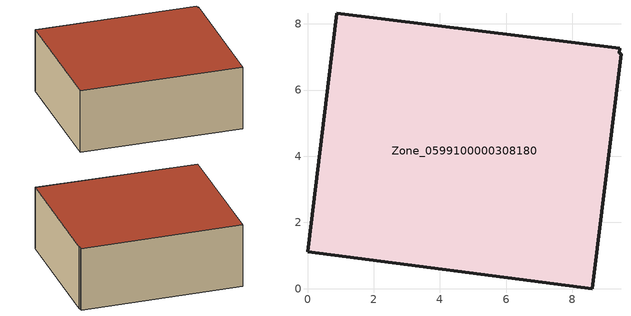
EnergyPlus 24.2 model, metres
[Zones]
Zone_0599100000308180
 floor ground (C_G): 9.44,7.27 9.42,7.11 9.47,7.1 8.6,0 0,1.12 0.88,8.32 z0
 wall outside (C_F): 9.44,7.27 0.88,8.32 0,1.12 8.6,0 9.47,7.1 9.42,7.11 9.44,7.27 z0:3.49
 roof outside (C_R): 9.42,7.11 9.44,7.27 0.88,8.32 0,1.12 8.6,0 9.47,7.1 z3.49
[BUILDING]
Pand.0599100000308180: North Axis=0; Terrain=City; Loads Convergence Tolerance Value=0.04; Temperature Convergence Tolerance Value=0.4; Solar Distribution=FullExterior; Maximum Number of Warmup Days=25; Minimum Number of Warmup Days=1
[Site:Location]
Rotterdam.The.Hague.AP_ZH_NLD Design_Conditions: Latitude=51.96; Longitude=4.45; Time Zone=1; Elevation=-4.5
[SITE:GROUNDTEMPERATURE:BUILDINGSURFACE]
18, 18, 18, 18, 18, 18, 18, 18, 18, 18, 18, 18
[MATERIAL] Thermal Absorptance=0.9; Solar Absorptance=0.7; Visible Absorptance=0.7
Name | Roughness | Thickness | Conductivity | Density | Specific Heat
G.TC.1946-1964 | MediumSmooth | 0.15 | 1 | 540 | 1210
F.TC.1946-1964 | Rough | 0.3 | 0.857143 | 1920 | 840
R.TC.1946-1964 | MediumRough | 0.2 | 0.235294 | 1500 | 1000
[CONSTRUCTION]
C_G: G.TC.1946-1964
C_F: F.TC.1946-1964
C_R: R.TC.1946-1964
[ZONE]
Zone_0599100000308180: Type=1; Multiplier=1; Ceiling Height=Autocalculate; Volume=Autocalculate; Floor Area=autocalculate; Part of Total Floor Area=Yes
[ZONEINFILTRATION:DESIGNFLOWRATE]
Infil_Zone_0599100000308180: Zone or ZoneList or Space or SpaceList=Zone_0599100000308180; Schedule=AlwaysOn; Design Flow Rate Calculation Method=Flow/Area; Flow Rate per Floor Area=0.003; Constant Term Coefficient=1; Temperature Term Coefficient=0; Velocity Term Coefficient=0; Velocity Squared Term Coefficient=0
[HVACTEMPLATE:ZONE:IDEALLOADSAIRSYSTEM]
Zone_0599100000308180: Maximum Heating Supply Air Temperature=50; Minimum Cooling Supply Air Temperature=13; Maximum Heating Supply Air Humidity Ratio=0.0156; Minimum Cooling Supply Air Humidity Ratio=0.0077; Heating Limit=NoLimit; Cooling Limit=NoLimit; Dehumidification Control Type=ConstantSensibleHeatRatio; Cooling Sensible Heat Ratio=0.7; Dehumidification Setpoint=60; Humidification Control Type=None; Humidification Setpoint=30; Outdoor Air Method=None; Outdoor Air Flow Rate per Person=0.00944; Outdoor Air Flow Rate per Zone Floor Area=0; Outdoor Air Flow Rate per Zone=0; Demand Controlled Ventilation Type=None; Outdoor Air Economizer Type=NoEconomizer; Heat Recovery Type=None; Sensible Heat Recovery Effectiveness=0.7; Latent Heat Recovery Effectiveness=0.65
[ZONECONTROL:THERMOSTAT]
ThermostatControl_Zone_0599100000308180: Zone or ZoneList=Zone_0599100000308180; Control Type Schedule=DualSetpointControlType; Control 1=Thermostat_Zone_0599100000308180; Temperature Difference Between Cutout And Setpoint=0
[THERMOSTATSETPOINT:DUALSETPOINT]
Thermostat_Zone_0599100000308180: Heating Setpoint Temperature Schedule=HeatingSetpoint_Zone_0599100000308180; Cooling Setpoint Temperature Schedule=CoolingSetpoint_Zone_0599100000308180
[SCHEDULE:COMPACT]
HeatingSetpoint_Zone_0599100000308180: Through: 12/31, For: AllDays, Until: 24:00, 21
CoolingSetpoint_Zone_0599100000308180: Through: 12/31, For: AllDays, Until: 24:00, 24
DualSetpointControlType: Through: 12/31, For: AllDays, Until: 24:00, 4
AlwaysOn: Through: 12/31, For: AllDays, Until: 24:00, 1
